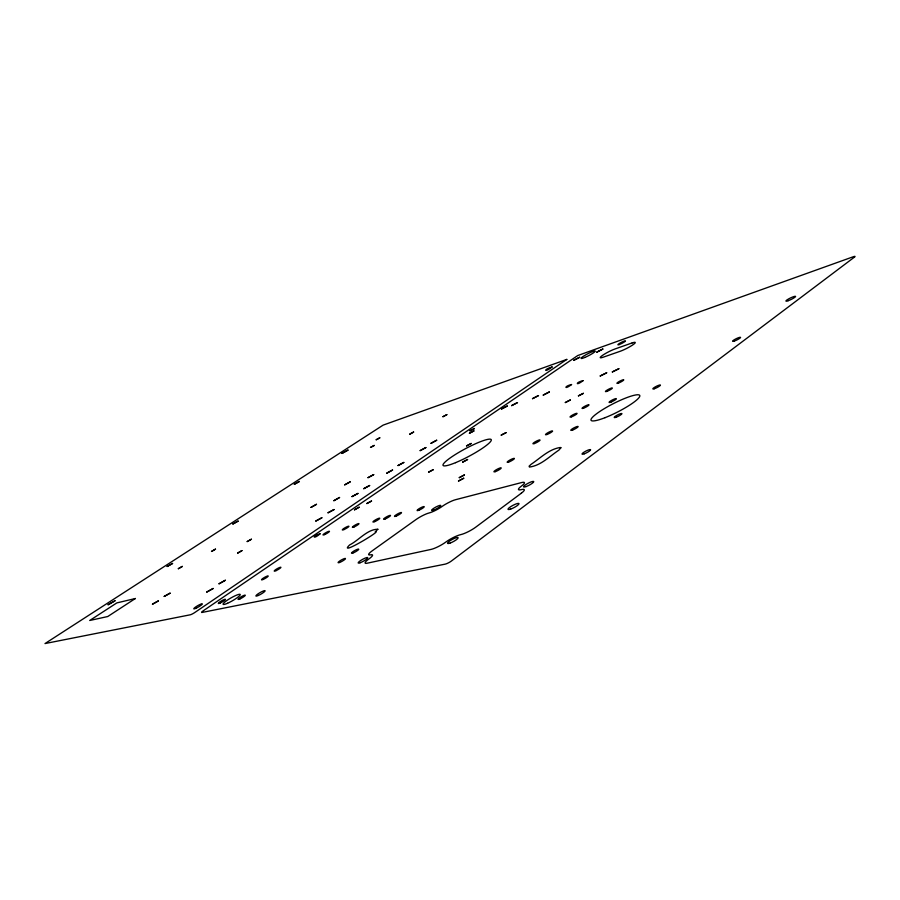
<?xml version="1.0" encoding="UTF-8"?>
<svg xmlns="http://www.w3.org/2000/svg" width="900" height="900" viewBox="0 0 900 900"><rect width="100%" height="100%" fill="white"/><g stroke="black" fill="none" stroke-linecap="round" stroke-linejoin="round"><path stroke-width="1.35" d="M359.168 507.206L354.488 509.816L359.168 507.206M347.985 450.09L341.955 453.431L347.985 450.09M560.891 447.739L558.911 450.113C549.686 456.188 541.012 465.57 529.447 467.055L529.121 466.178L531.113 464.31C540.281 458.235 548.921 449.1 560.374 447.48L560.891 447.739M566.809 359.404L194.828 612.484A3.859 0.596 -30.1 0 1 190.237 614.801L45 643.567L383.13 425.126L566.809 359.404M436.68 440.246L431.021 443.306L436.68 440.246M570.274 399.983L565.324 402.548L570.274 399.983M425.869 447.548L420.176 450.619L425.869 447.548M299.351 481.489L294.334 484.279L299.351 481.489M403.819 462.442L398.048 465.548L403.819 462.442M602.865 349.031L596.812 352.136L602.865 349.031M392.569 470.036L386.764 473.164L392.569 470.036M583.391 393.345L578.419 395.865L583.391 393.345M446.839 414.641L442.969 416.7L446.839 414.641M251.415 539.224L247.208 541.564L251.415 539.224M241.942 550.609L237.713 553.072L241.942 550.609M225.349 580.264L219.037 583.785L225.349 580.264M369.63 485.516L363.757 488.689L369.63 485.516M373.691 474.615L368.032 477.664L373.691 474.615M579.668 357.277L573.75 360.315L579.668 357.277M213.131 588.488L206.775 592.043L213.131 588.488M357.93 493.425L352.012 496.609L357.93 493.425M238.118 521.089L232.898 523.991L238.118 521.089M350.19 481.871L344.678 484.841L350.19 481.871M334.046 509.546L328.05 512.775L334.046 509.546M215.494 549.135L211.534 551.43L215.494 549.135M339.559 497.498L333.889 500.692L339.559 497.498M320.074 533.824C312.964 540.135 311.659 535.849 320.074 533.824M552.105 366.964C544.196 373.207 542.88 369.562 552.105 366.964M321.863 517.77L315.821 521.033L321.863 517.77M506.104 432.63L501.233 435.105L506.104 432.63M377.843 529.267L375.233 531.832C383.231 529.639 336.87 557.303 349.627 544.95C358.369 540.664 367.504 529.076 377.843 529.267M316.474 504.315L310.939 507.42L316.474 504.315M170.1 593.156L164.205 596.441L170.1 593.156M463.714 478.238L458.494 481.016L463.714 478.238M158.4 600.885L152.471 604.192L158.4 600.885M464.434 474.907L459.27 477.664L464.434 474.907M467.572 459.506L462.668 462.127L467.572 459.506M172.575 563.467L167.153 566.483L172.575 563.467M618.851 368.73L612.326 371.925L618.851 368.73M473.906 430.931L469.429 433.215L473.906 430.931M474.424 428.535L469.991 430.808L474.424 428.535M606.668 372.803L600.221 375.964L606.668 372.803M182.306 566.426L178.324 568.71L182.306 566.426M433.35 469.62L428.603 472.151L433.35 469.62M583.02 380.7C575.674 386.494 575.134 382.354 583.02 380.7M115.009 600.761L108.124 604.732L115.009 600.761M571.556 384.536C564.233 390.262 563.816 386.156 571.556 384.536M471.206 443.464L466.549 445.894L471.206 443.464M549.293 391.973L543.262 395.077L549.293 391.973M371.531 501.041L366.851 503.539L371.531 501.041M538.481 395.584L532.519 398.655L538.481 395.584M413.618 432.067L409.804 434.115L413.618 432.067M517.477 402.604L511.639 405.608L517.477 402.604M507.274 406.012L501.502 408.994L507.274 406.012M374.197 445.444L370.541 447.412L374.197 445.444M379.777 437.839L376.211 439.751L379.777 437.839M854.46 257.096L451.406 561.026A5.074 1.091 -28.5 0 1 445.061 564.165L202.039 612.45A3.915 0.619 -30.1 0 1 203.265 610.785L577.721 355.556L853.245 256.759A4.072 0.585 -25.6 0 1 854.46 257.096M521.28 493.245L475.706 527.186A11.891 2.385 -28.3 0 1 460.744 534.623A12.004 2.43 -28.4 0 0 445.849 542.036A11.835 2.363 -28.5 0 1 431.01 549.416L367.099 563.231A11.092 2.07 -29 0 1 368.854 559.001A10.957 2.025 -29.1 0 0 370.564 554.85A10.856 1.991 -29 0 1 372.251 550.8L416.036 519.536A10.575 1.89 -28.6 0 1 429.12 512.966A10.485 1.856 -28.4 0 0 442.249 506.363A10.609 1.901 -28.3 0 1 455.423 499.736L521.584 482.569A11.318 2.149 -27.8 0 1 521.494 486.045A11.475 2.205 -27.7 0 0 521.392 489.611A11.576 2.25 -27.8 0 1 521.28 493.245M135.36 598.511L107.752 616.523L89.707 620.494L116.831 602.91L135.36 598.511M632.126 342.945L615.082 348.941A10.057 1.373 -27.2 0 0 602.46 355.41A10.057 1.373 -27.2 0 0 603.191 357.21L620.19 351.281A10.226 1.406 -27.1 0 0 633.094 344.678A10.226 1.406 -27.1 0 0 632.126 342.945M263.306 579.398A3.893 0.63 -29.7 0 0 268.222 576.011A3.893 0.63 -29.7 0 0 262.98 578.34A3.893 0.63 -29.7 0 0 263.306 579.398M276.064 570.634A3.859 0.619 -29.5 0 0 280.912 567.293A3.859 0.619 -29.5 0 0 275.681 569.621A3.859 0.619 -29.5 0 0 276.064 570.634M324.619 534.566A3.701 0.574 -29.1 0 0 329.49 531.36A3.701 0.574 -29.1 0 0 324.63 533.419A3.701 0.574 -29.1 0 0 324.619 534.566M455.546 462.668A27.27 4.174 -28.1 0 0 491.31 439.909A27.27 4.174 -28.1 0 0 454.691 454.928A27.27 4.174 -28.1 0 0 455.546 462.668M352.834 553.05A4.185 0.743 -29.1 0 0 358.729 549.349A4.185 0.743 -29.1 0 0 353.689 551.16A4.185 0.743 -29.1 0 0 352.834 553.05M607.039 391.298A3.881 0.619 -27.1 0 0 612.371 388.103A3.881 0.619 -27.1 0 0 607.298 389.97A3.881 0.619 -27.1 0 0 607.039 391.298M584.91 357.424A8.01 1.046 -27.3 0 0 595.283 351.067A8.01 1.046 -27.3 0 0 584.303 355.702A8.01 1.046 -27.3 0 0 584.91 357.424M571.567 416.801A3.96 0.652 -27.3 0 0 577.069 413.505A3.96 0.652 -27.3 0 0 571.995 415.327A3.96 0.652 -27.3 0 0 571.567 416.801M583.571 408.173A3.938 0.641 -27.2 0 0 589.016 404.91A3.938 0.641 -27.2 0 0 583.954 406.744A3.938 0.641 -27.2 0 0 583.571 408.173M344.014 529.549A3.78 0.596 -29 0 0 348.952 526.286A3.78 0.596 -29 0 0 343.946 528.401A3.78 0.596 -29 0 0 344.014 529.549M618.502 383.051A3.859 0.608 -27 0 0 623.779 379.89A3.859 0.608 -27 0 0 618.716 381.769A3.859 0.608 -27 0 0 618.502 383.051M508.567 462.105A4.106 0.709 -27.8 0 0 514.373 458.629A4.106 0.709 -27.8 0 0 509.321 460.361A4.106 0.709 -27.8 0 0 508.567 462.105M339.491 562.5A4.23 0.754 -29.2 0 0 345.454 558.754A4.23 0.754 -29.2 0 0 340.414 560.531A4.23 0.754 -29.2 0 0 339.491 562.5M354.037 526.961A3.814 0.619 -29 0 0 358.999 523.676A3.814 0.619 -29 0 0 353.914 525.814A3.814 0.619 -29 0 0 354.037 526.961M385.447 518.839A3.949 0.652 -28.8 0 0 390.51 515.452A3.949 0.652 -28.8 0 0 385.178 517.691A3.949 0.652 -28.8 0 0 385.447 518.839M374.738 521.606A3.904 0.641 -28.8 0 0 379.777 518.254A3.904 0.641 -28.8 0 0 374.524 520.459A3.904 0.641 -28.8 0 0 374.738 521.606M534.375 443.554A4.039 0.686 -27.6 0 0 540.056 440.145A4.039 0.686 -27.6 0 0 534.994 441.923A4.039 0.686 -27.6 0 0 534.375 443.554M419.074 510.142A4.084 0.709 -28.5 0 0 424.238 506.666A4.084 0.709 -28.5 0 0 418.624 508.995A4.084 0.709 -28.5 0 0 419.074 510.142M495.349 471.623A4.129 0.72 -27.9 0 0 501.21 468.101A4.129 0.72 -27.9 0 0 496.17 469.811A4.129 0.72 -27.9 0 0 495.349 471.623M546.975 434.486A4.016 0.675 -27.5 0 0 552.589 431.123A4.016 0.675 -27.5 0 0 547.526 432.911A4.016 0.675 -27.5 0 0 546.975 434.486M396.405 516.004A3.994 0.675 -28.7 0 0 401.501 512.595A3.994 0.675 -28.7 0 0 396.067 514.856A3.994 0.675 -28.7 0 0 396.405 516.004M227.588 603.248A9.877 1.597 -29.9 0 0 240.244 594.54A9.877 1.597 -29.9 0 0 227.104 600.345A9.877 1.597 -29.9 0 0 227.588 603.248M654.221 388.766A4.241 0.72 -26.7 0 0 660.398 385.279A4.241 0.72 -26.7 0 0 655.301 386.865A4.241 0.72 -26.7 0 0 654.221 388.766M616.354 417.15A4.331 0.765 -26.9 0 0 621.934 413.606A4.331 0.765 -26.9 0 0 615.893 415.901A4.331 0.765 -26.9 0 0 616.354 417.15M572.704 429.986A4.163 0.72 -27.3 0 0 578.149 426.544A4.163 0.72 -27.3 0 0 572.467 428.715A4.163 0.72 -27.3 0 0 572.704 429.986M611.123 402.007A4.072 0.675 -27 0 0 616.365 398.689A4.072 0.675 -27 0 0 610.706 400.894A4.072 0.675 -27 0 0 611.123 402.007M605.014 417.69A27.304 4.68 -27 0 0 639.765 395.471A27.304 4.68 -27 0 0 601.492 410.377A27.304 4.68 -27 0 0 605.014 417.69M239.94 598.928A4.196 0.686 -29.9 0 0 245.306 595.226A4.196 0.686 -29.9 0 0 239.715 597.69A4.196 0.686 -29.9 0 0 239.94 598.928M220.162 603.011A4.106 0.652 -30 0 0 225.461 599.389A4.106 0.652 -30 0 0 220.039 601.774A4.106 0.652 -30 0 0 220.162 603.011M788.074 300.746A5.355 0.821 -25.8 0 0 795.589 296.505A5.355 0.821 -25.8 0 0 788.636 298.901A5.355 0.821 -25.8 0 0 788.074 300.746M734.197 341.1A4.455 0.731 -26.1 0 0 740.554 337.522A4.455 0.731 -26.1 0 0 734.94 339.356A4.455 0.731 -26.1 0 0 734.197 341.1M584.303 453.803A4.826 0.922 -27.2 0 0 590.602 449.764A4.826 0.922 -27.2 0 0 583.965 452.194A4.826 0.922 -27.2 0 0 584.303 453.803M510.671 509.096A6.232 1.26 -27.8 0 0 519.019 503.707A6.232 1.26 -27.8 0 0 510.761 506.61A6.232 1.26 -27.8 0 0 510.671 509.096M619.189 344.565A4.297 0.574 -27.1 0 0 625.466 341.055A4.297 0.574 -27.1 0 0 620.438 342.844A4.297 0.574 -27.1 0 0 619.189 344.565M258.401 595.44A5.31 0.889 -29.8 0 0 265.129 590.771A5.31 0.889 -29.8 0 0 257.985 593.899A5.31 0.889 -29.8 0 0 258.401 595.44M195.941 608.288A4.939 0.754 -30.1 0 0 202.365 603.923A4.939 0.754 -30.1 0 0 195.919 606.791A4.939 0.754 -30.1 0 0 195.941 608.288M526.118 486.562A5.737 1.103 -27.7 0 0 533.767 481.657A5.737 1.103 -27.7 0 0 526.095 484.425A5.737 1.103 -27.7 0 0 526.118 486.562M449.933 543.139A5.996 1.215 -28.4 0 0 458.145 537.863A5.996 1.215 -28.4 0 0 450.45 540.495A5.996 1.215 -28.4 0 0 449.933 543.139M360.045 562.77A5.479 1.012 -29.1 0 0 367.74 557.91A5.479 1.012 -29.1 0 0 361.103 560.227A5.479 1.012 -29.1 0 0 360.045 562.77M433.575 510.142A5.242 0.934 -28.4 0 0 440.786 505.598A5.242 0.934 -28.4 0 0 434.137 508.039A5.242 0.934 -28.4 0 0 433.575 510.142"/></g></svg>
